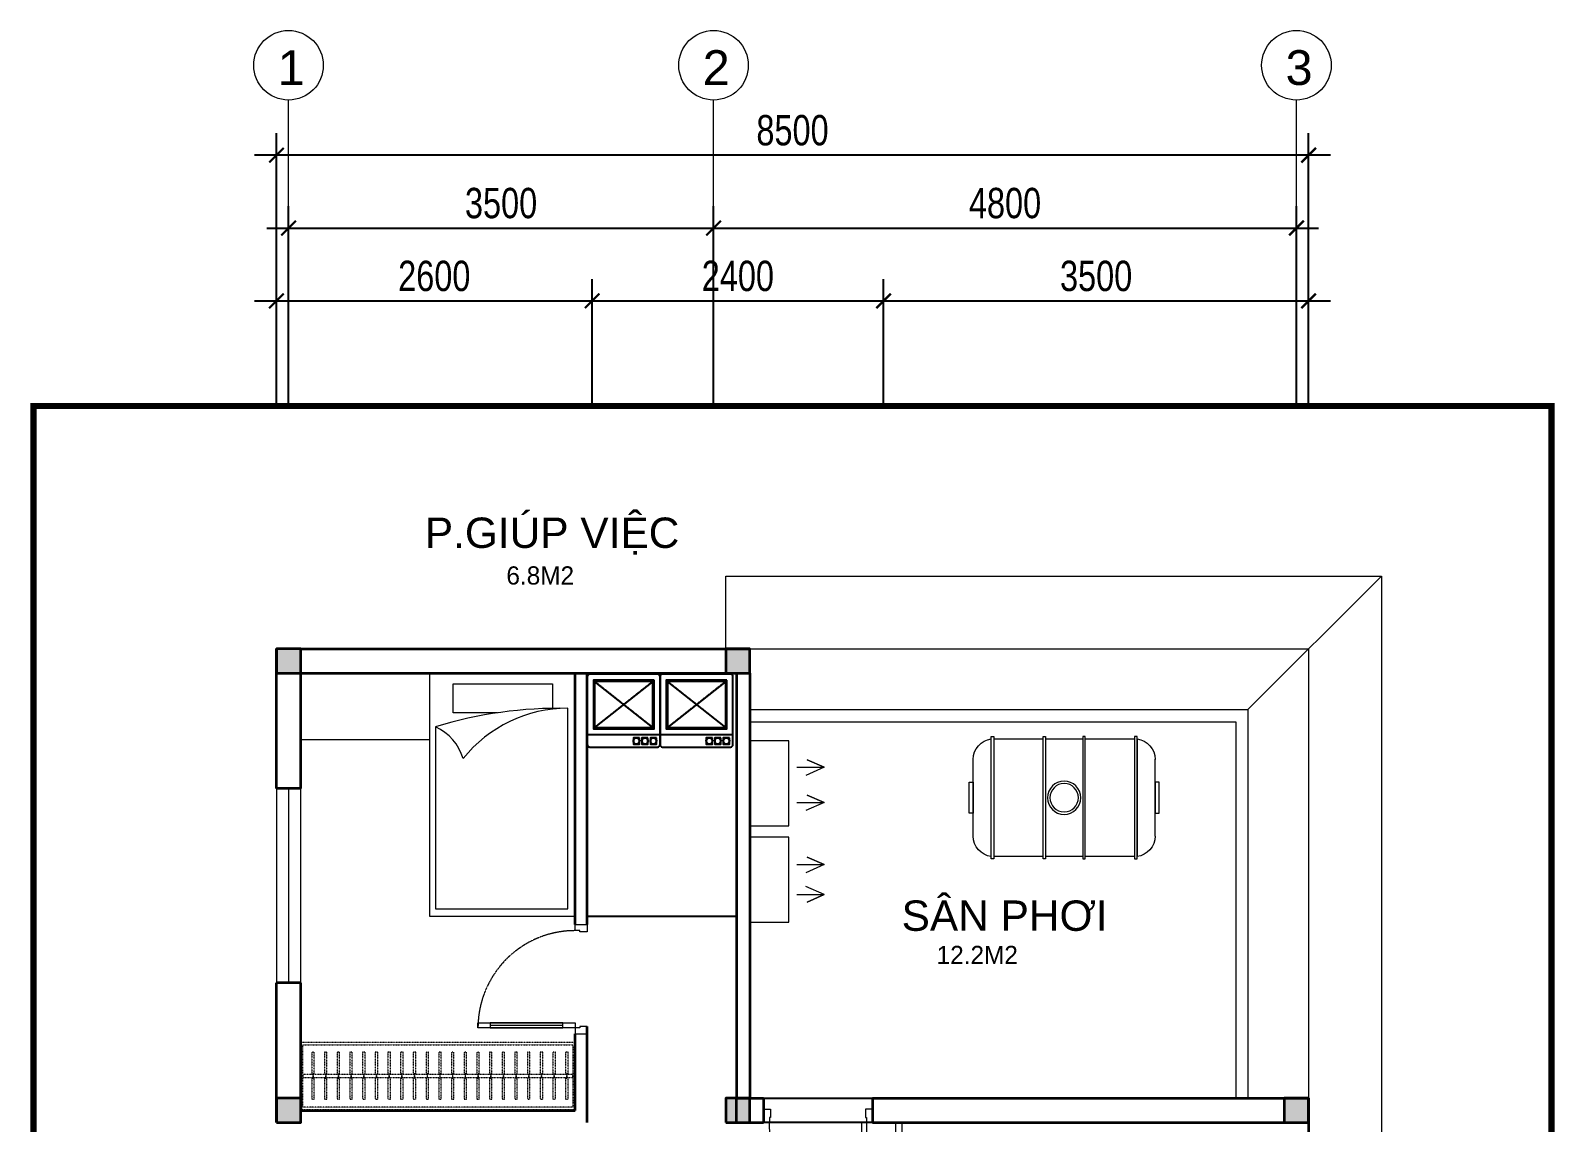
# Model space of a CAD drawing. Header units: millimetres. Extents: x 33748 to 451939, y -263262 to 62681.
# Drawn here: x 241529 to 254079, y 42201 to 51194 of the extents above; entities that cross this region are included whole.
import ezdxf
from ezdxf.enums import TextEntityAlignment as Align

# ---------------------------------------------------------------- set-up
doc = ezdxf.new("R2010")
doc.units = ezdxf.units.MM
doc.header["$PDMODE"] = 98
for name, pattern in [('CENTER', [50.8, 31.75, -6.35, 6.35, -6.35]), ('DASHED', [0.75, 0.5, -0.25]), ('HIDDEN', [0.375, 0.25, -0.125]), ('X-5M-G-MB PHONGNGU$0$HIDDEN2', [0.1875, 0.125, -0.0625]), ('Xref-VCMT-BT3 - tuong bao$0$HIDDEN', [0.375, 0.25, -0.125])]:
    doc.linetypes.add(name, pattern=pattern)
doc.layers.get('Defpoints').update_dxf_attribs({"color": 202, "lineweight": 13})
for name, color, linetype, lineweight in [('-CENTER', 143, 'CENTER', 13), ('-CONCRETE', 1, 'Continuous', 35), ('-DOOR', 137, 'Continuous', 9), ('-FURNITURE', 46, 'Continuous', 9), ('-HIDE', 3, 'HIDDEN', 13), ('-KH', 143, 'Continuous', 13), ('-LINE1', 7, 'Continuous', 18), ('-RANH GIOI KHU DAT', 12, 'CENTER', 18), ('-TEXT', 7, 'Continuous', 15), ('-WALL', 4, 'Continuous', 35), ('Bighome_khuat', 251, 'DASHED', 5)]:
    doc.layers.add(name, color=color, linetype=linetype, lineweight=lineweight)
for name, color, linetype in [('12. NET DIM', 9, 'Continuous'), ('KTV-KT NOI THAT', 43, 'Continuous'), ('TEXT25', 2, 'Continuous')]:
    doc.layers.add(name, color=color, linetype=linetype)
doc.styles.add('1', font='arial.ttf')
doc.styles.add('AVANH', font='', dxfattribs={"width": 0.8})
doc.styles.get("Standard").update_dxf_attribs({"font": 'arial.ttf'})
doc.styles.add('T1', font='', dxfattribs={"height": 200})
doc.styles.get('AVANH').set_extended_font_data('.VnAvantH')
doc.styles.get('T1').set_extended_font_data('VNgeometric Light')
doc.dimstyles.new('C_100A3', dxfattribs={"dimscale": 100, "dimtxt": 2.5, "dimasz": 1.2, "dimexe": 1.8, "dimexo": 0, "dimgap": 0.75, "dimtad": 1, "dimdec": 0, "dimzin": 0, "dimdsep": 46, "dimtxsty": 'AVANH', "dimblk": 'ARCHTICK', "dimcen": 0, "dimdle": 1.8, "dimclrd": 256, "dimclre": 256, "dimclrt": 7, "dimadec": 0, "dimazin": 0, "dimtfac": 0.0001, "dimtdec": 0, "dimtix": 1, "dimtmove": 2, "dimatfit": 3, "dimldrblk": 'ARCHTICK', "dimfxl": 1.8, "dimtolj": 1, "dimtzin": 0, "dimarcsym": 0})

# ---------------------------------------------------------------- blocks, each defined once
blk = doc.blocks.new('A$C5C575821')
at = {"layer": '-CONCRETE'}
h = blk.add_hatch(color=256, dxfattribs=at)
h.dxf.hatch_style = 1
h.paths.add_polyline_path([(0, 200), (0, 0), (200, 0), (200, 200)])
blk.add_lwpolyline([(0, 0), (200, 0), (200, 200), (0, 200)], close=True, dxfattribs=at)
blk = doc.blocks.new('X-10M-ALT2-TUM$0$A$C0CF10D65')
at = {"linetype": 'Continuous'}
for p, q in [((33, 188), (33, 821)), ((1533, 188), (1533, 821))]:
    blk.add_line(p, q, dxfattribs=at)
for points in [[(183, 0), (183, 1009), (204, 1009), (204, 0)], [(609, 0), (609, 1009), (629, 1009), (629, 0)], [(957, 0), (957, 1009), (937, 1009), (937, 0)], [(1383, 0), (1383, 1009), (1362, 1009), (1362, 0)], [(0, 378), (0, 631), (33, 631), (33, 378)], [(1566, 378), (1566, 631), (1533, 631), (1533, 378)]]:
    blk.add_lwpolyline(points, close=True, dxfattribs=at)
for points in [[(183, 989), (183, 19)], [(609, 989), (204, 989)], [(937, 989), (629, 989)], [(1362, 989), (957, 989)], [(1383, 19), (1383, 989)], [(204, 19), (609, 19)], [(629, 19), (937, 19)], [(957, 19), (1362, 19)]]:
    blk.add_lwpolyline(points, dxfattribs=at)
for radius in [137, 117]:
    blk.add_circle((783, 504), radius, dxfattribs=at)
for centre, start, end in [((206, 817), 97.774, 178.9884), ((1360, 817), 1.0116, 82.226), ((206, 191), 181.0116, 262.226), ((1360, 191), 277.774, 358.9884)]:
    blk.add_arc(centre, 173, start, end, dxfattribs=at)
blk = doc.blocks.new('A$C59131A43')
for p, q in [((1140, -1940), (1140, -289)), ((51, -442), (51, -1940)), ((51, -1940), (1140, -1940))]:
    blk.add_line(p, q)
blk.add_lwpolyline([(1200, -2000), (1200, 0), (0, 0), (0, -2000)], close=True)
for points in [[(560, -326), (197, -326), (197, -88), (1015, -88)], [(1015, -88), (1015, -289)]]:
    blk.add_lwpolyline(points)
blk.add_lwpolyline([(1140, -289, 0.227842), (278, -703, 0.147835)], format="xyb")
for centre, radius, start, end in [((1067, -3723), 3434, 88.7915, 107.2102), ((-121, -821), 416, 16.4348, 65.5556)]:
    blk.add_arc(centre, radius, start, end)
blk = doc.blocks.new('*U807')
at = {"linetype": 'X-5M-G-MB PHONGNGU$0$HIDDEN2'}
for points in [[(0, 600), (0, 0), (2465, 0), (2465, 600)], [(2445, 580), (2445, 20), (20, 20), (20, 580)], [(2445, 287), (2445, 313), (20, 313), (20, 287)], [(114, 319), (109, 319), (109, 280), (114, 280)], [(228, 319), (223, 319), (223, 280), (228, 280)], [(342, 319), (337, 319), (337, 280), (342, 280)], [(456, 319), (451, 319), (451, 280), (456, 280)], [(570, 319), (565, 319), (565, 280), (570, 280)], [(684, 319), (679, 319), (679, 280), (684, 280)], [(798, 319), (793, 319), (793, 280), (798, 280)], [(912, 319), (907, 319), (907, 280), (912, 280)], [(1026, 319), (1021, 319), (1021, 280), (1026, 280)], [(1140, 319), (1135, 319), (1135, 280), (1140, 280)], [(1254, 319), (1249, 319), (1249, 280), (1254, 280)], [(1368, 319), (1363, 319), (1363, 280), (1368, 280)], [(1482, 319), (1477, 319), (1477, 280), (1482, 280)], [(1596, 319), (1591, 319), (1591, 280), (1596, 280)], [(1710, 319), (1705, 319), (1705, 280), (1710, 280)], [(1824, 319), (1819, 319), (1819, 280), (1824, 280)], [(1938, 319), (1933, 319), (1933, 280), (1938, 280)], [(2052, 319), (2047, 319), (2047, 280), (2052, 280)], [(2166, 319), (2161, 319), (2161, 280), (2166, 280)], [(2280, 319), (2275, 319), (2275, 280), (2280, 280)], [(2394, 319), (2389, 319), (2389, 280), (2394, 280)]]:
    blk.add_lwpolyline(points, close=True, dxfattribs=at)
for points in [[(122, 313), (122, 515), (100, 515), (100, 313)], [(236, 313), (236, 515), (214, 515), (214, 313)], [(350, 313), (350, 515), (328, 515), (328, 313)], [(464, 313), (464, 515), (442, 515), (442, 313)], [(578, 313), (578, 515), (556, 515), (556, 313)], [(692, 313), (692, 515), (670, 515), (670, 313)], [(806, 313), (806, 515), (784, 515), (784, 313)], [(920, 313), (920, 515), (898, 515), (898, 313)], [(1034, 313), (1034, 515), (1012, 515), (1012, 313)], [(1148, 313), (1148, 515), (1126, 515), (1126, 313)], [(1262, 313), (1262, 515), (1240, 515), (1240, 313)], [(1376, 313), (1376, 515), (1354, 515), (1354, 313)], [(1490, 313), (1490, 515), (1468, 515), (1468, 313)], [(1604, 313), (1604, 515), (1582, 515), (1582, 313)], [(1718, 313), (1718, 515), (1696, 515), (1696, 313)], [(1832, 313), (1832, 515), (1810, 515), (1810, 313)], [(1946, 313), (1946, 515), (1924, 515), (1924, 313)], [(2060, 313), (2060, 515), (2038, 515), (2038, 313)], [(2174, 313), (2174, 515), (2152, 515), (2152, 313)], [(2288, 313), (2288, 515), (2266, 515), (2266, 313)], [(2402, 313), (2402, 515), (2380, 515), (2380, 313)], [(100, 287), (100, 92), (122, 92), (122, 287)], [(214, 287), (214, 92), (236, 92), (236, 287)], [(328, 287), (328, 92), (350, 92), (350, 287)], [(442, 287), (442, 92), (464, 92), (464, 287)], [(556, 287), (556, 92), (578, 92), (578, 287)], [(670, 287), (670, 92), (692, 92), (692, 287)], [(784, 287), (784, 92), (806, 92), (806, 287)], [(898, 287), (898, 92), (920, 92), (920, 287)], [(1012, 287), (1012, 92), (1034, 92), (1034, 287)], [(1126, 287), (1126, 92), (1148, 92), (1148, 287)], [(1240, 287), (1240, 92), (1262, 92), (1262, 287)], [(1354, 287), (1354, 92), (1376, 92), (1376, 287)], [(1468, 287), (1468, 92), (1490, 92), (1490, 287)], [(1582, 287), (1582, 92), (1604, 92), (1604, 287)], [(1696, 287), (1696, 92), (1718, 92), (1718, 287)], [(1810, 287), (1810, 92), (1832, 92), (1832, 287)], [(1924, 287), (1924, 92), (1946, 92), (1946, 287)], [(2038, 287), (2038, 92), (2060, 92), (2060, 287)], [(2152, 287), (2152, 92), (2174, 92), (2174, 287)], [(2266, 287), (2266, 92), (2288, 92), (2288, 287)], [(2380, 287), (2380, 92), (2402, 92), (2402, 287)]]:
    blk.add_lwpolyline(points, dxfattribs=at)
blk = doc.blocks.new('*U809')
at = {"color": 251}
blk.add_line((70, -100), (70, -700), dxfattribs=at)
for points in [[(0, 110), (60, 110), (60, 40), (50, 40), (50, 0), (0, 0)], [(50, 0), (50, -800), (90, -800), (90, 0)], [(900, 110), (840, 110), (840, 40), (850, 40), (850, 0), (900, 0)], [(50, -100), (90, -100), (90, -700), (50, -700)]]:
    blk.add_lwpolyline(points, close=True)
at = {"layer": 'Bighome_khuat', "linetype": 'Xref-VCMT-BT3 - tuong bao$0$HIDDEN'}
blk.add_arc((50, 0), 800, 270, 0, dxfattribs=at)
blk = doc.blocks.new('A$C260bbb34')
at = {"layer": '-FURNITURE'}
for points in [[(219, 385), (219, 612), (159, 470), (219, 612), (287, 461)], [(508, 385), (508, 612), (448, 470), (508, 612), (576, 461)], [(1020, 385), (1020, 612), (960, 470), (1020, 612), (1088, 461)], [(1268, 385), (1268, 612), (1329, 470), (1268, 612), (1201, 461)]]:
    blk.add_lwpolyline(points, dxfattribs=at)
for points in [[(0, 0), (700, 0), (700, 320), (0, 320)], [(794, 0), (1494, 0), (1494, 320), (794, 320)]]:
    blk.add_lwpolyline(points, close=True, dxfattribs=at)
blk = doc.blocks.new('_ARCHTICK')
at = {"const_width": 0.15}
blk.add_lwpolyline([(-0.5, -0.5), (0.5, 0.5)], dxfattribs=at)
blk = doc.blocks.new('*D766')
at = {"layer": '12. NET DIM', "lineweight": -2, "transparency": 16777216}
for p, q in [((243654, 48101), (243654, 49747)), ((247154, 48101), (247154, 49747)), ((243474, 49567), (247334, 49567))]:
    blk.add_line(p, q, dxfattribs=at)
at = {"layer": 'Defpoints', "color": 0, "transparency": 16777216}
for p in [(247154, 49567), (243654, 48101), (247154, 48101)]:
    blk.add_point(p, dxfattribs=at)
at = {"layer": '12. NET DIM', "lineweight": -2, "transparency": 16777216, "xscale": 120, "yscale": 120, "zscale": 120, "rotation": 180}
blk.add_blockref('_ARCHTICK', (243654, 49567), dxfattribs=at)
at = {"layer": '12. NET DIM', "lineweight": -2, "transparency": 16777216, "xscale": 120, "yscale": 120, "zscale": 120}
blk.add_blockref('_ARCHTICK', (247154, 49567), dxfattribs=at)
at = {"layer": '12. NET DIM', "color": 7, "transparency": 16777216, "insert": (245404, 49771), "char_height": 250, "attachment_point": 5, "style": 'AVANH'}
blk.add_mtext('\\A1;3500', dxfattribs=at)
blk = doc.blocks.new('*D767')
at = {"layer": '12. NET DIM', "lineweight": -2, "transparency": 16777216}
for p, q in [((247154, 48101), (247154, 49747)), ((251954, 48101), (251954, 49747)), ((246974, 49567), (252134, 49567))]:
    blk.add_line(p, q, dxfattribs=at)
at = {"layer": 'Defpoints', "color": 0, "transparency": 16777216}
for p in [(251954, 49567), (247154, 48101), (251954, 48101)]:
    blk.add_point(p, dxfattribs=at)
at = {"layer": '12. NET DIM', "lineweight": -2, "transparency": 16777216, "xscale": 120, "yscale": 120, "zscale": 120, "rotation": 180}
blk.add_blockref('_ARCHTICK', (247154, 49567), dxfattribs=at)
at = {"layer": '12. NET DIM', "lineweight": -2, "transparency": 16777216, "xscale": 120, "yscale": 120, "zscale": 120}
blk.add_blockref('_ARCHTICK', (251954, 49567), dxfattribs=at)
at = {"layer": '12. NET DIM', "color": 7, "transparency": 16777216, "insert": (249554, 49771), "char_height": 250, "attachment_point": 5, "style": 'AVANH'}
blk.add_mtext('\\A1;4800', dxfattribs=at)
blk = doc.blocks.new('*D768')
at = {"layer": '12. NET DIM', "lineweight": -2, "transparency": 16777216}
for p, q in [((243554, 48101), (243554, 50347)), ((252054, 48101), (252054, 50347)), ((252234, 50167), (243374, 50167))]:
    blk.add_line(p, q, dxfattribs=at)
at = {"layer": 'Defpoints', "color": 0, "transparency": 16777216}
for p in [(243554, 50167), (243554, 48101), (252054, 48101)]:
    blk.add_point(p, dxfattribs=at)
at = {"layer": '12. NET DIM', "lineweight": -2, "transparency": 16777216, "xscale": 120, "yscale": 120, "zscale": 120, "rotation": 180}
blk.add_blockref('_ARCHTICK', (243554, 50167), dxfattribs=at)
at = {"layer": '12. NET DIM', "lineweight": -2, "transparency": 16777216, "xscale": 120, "yscale": 120, "zscale": 120}
blk.add_blockref('_ARCHTICK', (252054, 50167), dxfattribs=at)
at = {"layer": '12. NET DIM', "color": 7, "transparency": 16777216, "insert": (247804, 50371), "char_height": 250, "attachment_point": 5, "style": 'AVANH'}
blk.add_mtext('\\A1;8500', dxfattribs=at)
blk = doc.blocks.new('*D782')
at = {"layer": '12. NET DIM', "lineweight": -2, "transparency": 16777216}
for p, q in [((243554, 48101), (243554, 49147)), ((246154, 48101), (246154, 49147)), ((243374, 48967), (246334, 48967))]:
    blk.add_line(p, q, dxfattribs=at)
at = {"layer": 'Defpoints', "color": 0, "transparency": 16777216}
for p in [(246154, 48967), (243554, 48101), (246154, 48101)]:
    blk.add_point(p, dxfattribs=at)
at = {"layer": '12. NET DIM', "lineweight": -2, "transparency": 16777216, "xscale": 120, "yscale": 120, "zscale": 120, "rotation": 180}
blk.add_blockref('_ARCHTICK', (243554, 48967), dxfattribs=at)
at = {"layer": '12. NET DIM', "lineweight": -2, "transparency": 16777216, "xscale": 120, "yscale": 120, "zscale": 120}
blk.add_blockref('_ARCHTICK', (246154, 48967), dxfattribs=at)
at = {"layer": '12. NET DIM', "color": 7, "transparency": 16777216, "insert": (244854, 49171), "char_height": 250, "attachment_point": 5, "style": 'AVANH'}
blk.add_mtext('\\A1;2600', dxfattribs=at)
blk = doc.blocks.new('*D783')
at = {"layer": '12. NET DIM', "lineweight": -2, "transparency": 16777216}
for p, q in [((246154, 48101), (246154, 49147)), ((248554, 48101), (248554, 49147)), ((245974, 48967), (248734, 48967))]:
    blk.add_line(p, q, dxfattribs=at)
at = {"layer": 'Defpoints', "color": 0, "transparency": 16777216}
for p in [(248554, 48967), (246154, 48101), (248554, 48101)]:
    blk.add_point(p, dxfattribs=at)
at = {"layer": '12. NET DIM', "lineweight": -2, "transparency": 16777216, "xscale": 120, "yscale": 120, "zscale": 120, "rotation": 180}
blk.add_blockref('_ARCHTICK', (246154, 48967), dxfattribs=at)
at = {"layer": '12. NET DIM', "lineweight": -2, "transparency": 16777216, "xscale": 120, "yscale": 120, "zscale": 120}
blk.add_blockref('_ARCHTICK', (248554, 48967), dxfattribs=at)
at = {"layer": '12. NET DIM', "color": 7, "transparency": 16777216, "insert": (247354, 49171), "char_height": 250, "attachment_point": 5, "style": 'AVANH'}
blk.add_mtext('\\A1;2400', dxfattribs=at)
blk = doc.blocks.new('*D784')
at = {"layer": '12. NET DIM', "lineweight": -2, "transparency": 16777216}
for p, q in [((248554, 48101), (248554, 49147)), ((252054, 48101), (252054, 49147)), ((248374, 48967), (252234, 48967))]:
    blk.add_line(p, q, dxfattribs=at)
at = {"layer": 'Defpoints', "color": 0, "transparency": 16777216}
for p in [(252054, 48967), (248554, 48101), (252054, 48101)]:
    blk.add_point(p, dxfattribs=at)
at = {"layer": '12. NET DIM', "lineweight": -2, "transparency": 16777216, "xscale": 120, "yscale": 120, "zscale": 120, "rotation": 180}
blk.add_blockref('_ARCHTICK', (248554, 48967), dxfattribs=at)
at = {"layer": '12. NET DIM', "lineweight": -2, "transparency": 16777216, "xscale": 120, "yscale": 120, "zscale": 120}
blk.add_blockref('_ARCHTICK', (252054, 48967), dxfattribs=at)
at = {"layer": '12. NET DIM', "color": 7, "transparency": 16777216, "insert": (250304, 49171), "char_height": 250, "attachment_point": 5, "style": 'AVANH'}
blk.add_mtext('\\A1;3500', dxfattribs=at)
blk = doc.blocks.new('*U808')
at = {"color": 251}
blk.add_line((70, 100), (70, 700), dxfattribs=at)
for points in [[(50, 0), (50, 800), (90, 800), (90, 0)], [(50, 100), (90, 100), (90, 700), (50, 700)], [(0, -100), (60, -100), (60, -40), (50, -40), (50, 0), (0, 0)], [(900, -100), (840, -100), (840, -40), (850, -40), (850, 0), (900, 0)]]:
    blk.add_lwpolyline(points, close=True)
at = {"layer": 'Bighome_khuat', "linetype": 'Xref-VCMT-BT3 - tuong bao$0$HIDDEN'}
blk.add_arc((50, 0), 800, 0, 90, dxfattribs=at)
blk = doc.blocks.new('A$C0C1F74DE')
at = {"ltscale": 0.2}
for p, q in [((0, 500), (600, 500)), ((60, 440), (540, 60)), ((60, 60), (540, 440))]:
    blk.add_line(p, q, dxfattribs=at)
blk.add_line((0, 500), (600, 500))
at = {"color": 8, "linetype": 'HIDDEN', "ltscale": 5}
for p, q in [((60, 440), (540, 60)), ((60, 60), (540, 440))]:
    blk.add_line(p, q, dxfattribs=at)
at = {"ltscale": 0.2}
blk.add_lwpolyline([(20, 0), (580, 0, 0.414214), (600, 20), (600, 580, 0.414214), (580, 600), (20, 600, 0.414214), (0, 580), (0, 20, 0.414214)], format="xyb", close=True, dxfattribs=at)
blk.add_lwpolyline([(20, 0), (580, 0, 0.414214), (600, 20), (600, 580, 0.414214), (580, 600), (20, 600, 0.414214), (0, 580), (0, 20, 0.414214)], format="xyb", close=True)
for points in [[(30, 525), (80, 525), (80, 575), (30, 575)], [(100, 525), (150, 525), (150, 575), (100, 575)], [(170, 525), (220, 525), (220, 575), (170, 575)], [(50, 50), (550, 50), (550, 450), (50, 450)], [(60, 60), (540, 60), (540, 440), (60, 440)]]:
    blk.add_lwpolyline(points, close=True, dxfattribs=at)
at = {"color": 8}
for points in [[(30, 525), (80, 525), (80, 575), (30, 575)], [(100, 525), (150, 525), (150, 575), (100, 575)], [(170, 525), (220, 525), (220, 575), (170, 575)], [(60, 60), (540, 60), (540, 440), (60, 440)]]:
    blk.add_lwpolyline(points, close=True, dxfattribs=at)
blk.add_lwpolyline([(50, 50), (550, 50), (550, 450), (50, 450)], close=True)
at = {"ltscale": 0.2}
for centre in [(55, 550), (125, 550), (195, 550)]:
    blk.add_circle(centre, 25, dxfattribs=at)
at = {"color": 8}
for centre in [(55, 550), (125, 550), (195, 550)]:
    blk.add_circle(centre, 25, dxfattribs=at)

msp = doc.modelspace()

# ---------------------------------------------------------------- linework, layer by layer
at = {"layer": '-CENTER', "ltscale": 0.1}
for p, q in [((243653.8, 48100.8), (243653.8, 50621.2)), ((247153.8, 48100.8), (247153.8, 50621.2)), ((251953.5, 48100.8), (251953.5, 50621.2))]:
    msp.add_line(p, q, dxfattribs=at)
at = {"layer": '-DOOR'}
msp.add_lwpolyline([(243753.8, 44950.9), (243553.8, 44950.9), (243553.8, 43350.9), (243753.8, 43350.9)], close=True, dxfattribs=at)
for points in [[(243653.8, 44950.9), (243653.8, 43350.9)], [(246113.8, 43830.8), (246113.8, 43770.8)], [(246113.8, 42990.8), (246113.8, 42930.8)]]:
    msp.add_lwpolyline(points, dxfattribs=at)
at = {"layer": '-FURNITURE'}
for points in [[(244813.8, 45351.1), (243753.8, 45351.1), (243753.8, 45901.1), (244813.8, 45901.1)], [(248653.9, 42200.8), (248703.9, 42200.8), (248703.9, 41159.4), (248653.9, 41159.4)]]:
    msp.add_lwpolyline(points, close=True, dxfattribs=at)
at = {"layer": '-HIDE', "ltscale": 5}
msp.add_lwpolyline([(247453.8, 46101.1), (252053.5, 46101.1), (252053.5, 42400.8)], dxfattribs=at)
at = {"layer": '-KH'}
for centre in [(243653.8, 50907.5), (247153.8, 50907.5), (251953.5, 50907.5)]:
    msp.add_circle(centre, 286.3, dxfattribs=at)
at = {"layer": '-LINE1'}
for points in [[(247253.8, 46101.1), (247253.8, 46701.1), (252653.5, 46701.1), (252653.5, 32000.8)], [(251553.5, 45601.1), (252653.5, 46701.1)], [(247453.8, 45601.1), (251553.5, 45601.1), (251553.5, 42400.8)], [(247453.8, 45501.1), (251453.5, 45501.1), (251453.5, 42400.8)]]:
    msp.add_lwpolyline(points, dxfattribs=at)
at = {"layer": '-RANH GIOI KHU DAT', "linetype": 'HIDDEN', "ltscale": 10, "const_width": 50}
msp.add_lwpolyline([(241553.8, 28100.8), (254053.8, 28100.8), (254053.8, 48100.8), (241553.8, 48100.8)], close=True, dxfattribs=at)
at = {"layer": '-WALL'}
for p, q in [((243553.8, 44950.9), (243553.8, 46101.1)), ((243753.8, 45901.1), (247453.8, 45901.1)), ((243753.8, 44950.9), (243753.8, 45901.1)), ((246013.8, 43830.8), (246013.8, 45890.8)), ((246113.8, 43830.8), (246113.8, 45901.1)), ((247343.8, 45901.1), (247343.8, 42400.8)), ((243553.8, 42200.8), (243553.8, 43350.9)), ((243753.8, 42300.8), (243753.8, 43350.9)), ((246013.8, 42300.8), (246013.8, 42930.8)), ((246113.8, 42200.8), (246113.8, 42990.8)), ((243753.8, 42430.8), (243753.8, 42300.8)), ((243753.8, 42300.8), (246013.8, 42300.8)), ((246113.8, 42200.8), (246113.8, 42300.8)), ((247343.8, 42400.8), (247563.8, 42400.8)), ((247343.8, 42400.8), (247453.8, 42400.8)), ((247343.8, 42200.8), (247563.8, 42200.8)), ((247343.8, 42200.8), (247563.8, 42200.8)), ((248463.8, 42200.8), (251853.5, 42200.8))]:
    msp.add_line(p, q, dxfattribs=at)
for points in [[(243753.8, 46101.1), (247453.8, 46101.1), (247453.8, 46101.1)], [(247453.8, 45901.1), (247453.8, 42400.8)], [(243753.8, 44950.9), (243553.8, 44950.9)], [(243753.8, 43350.9), (243553.8, 43350.9)], [(247343.8, 42200.8), (247343.8, 42400.8), (247453.8, 42400.8), (247453.8, 42400.8), (247563.8, 42400.8)], [(247563.8, 42400.8), (247563.8, 42200.8)], [(248463.8, 42400.8), (248463.8, 42200.8)], [(248463.8, 42400.8), (252053.5, 42400.8), (252053.5, 41000.8)]]:
    msp.add_lwpolyline(points, dxfattribs=at)
at = {"layer": '12. NET DIM'}
msp.add_line((246113.8, 43901.1), (247343.8, 43901.1), dxfattribs=at)
for points in [[(247343.8, 42400.8), (247453.8, 42400.8), (247453.8, 42400.8), (247343.8, 42400.8)], [(247563.8, 42400.8), (248463.8, 42400.8), (248463.8, 42200.8), (247563.8, 42200.8)]]:
    msp.add_lwpolyline(points, close=True, dxfattribs=at)

# ---------------------------------------------------------------- block references
at = {"layer": '-DOOR', "rotation": 90}
msp.add_blockref('*U808', (246013.8, 42930.8), dxfattribs=at)
at = {"layer": '-DOOR', "xscale": -1}
msp.add_blockref('*U809', (248463.8, 42200.8), dxfattribs=at)
at = {"layer": '-FURNITURE'}
msp.add_blockref('A$C59131A43', (244813.8, 45901.1), dxfattribs=at)
at = {"layer": '-FURNITURE', "xscale": -1, "rotation": 359.9999999798975}
msp.add_blockref('X-10M-ALT2-TUM$0$A$C0CF10D65', (250823.7, 44371.5), dxfattribs=at)
at = {"layer": '-FURNITURE', "extrusion": (0, 0, -1), "xscale": -0.916666666665974, "yscale": 0.916666666665974, "zscale": -0.916666666665974}
msp.add_blockref('*U807', (-243753.8, 42309), dxfattribs=at)
at = {"layer": '-WALL'}
for p in [(243553.8, 45901.1), (247253.8, 45901.1), (243553.8, 42200.8), (247253.8, 42200.8), (251853.5, 42200.8)]:
    msp.add_blockref('A$C5C575821', p, dxfattribs=at)
at = {"layer": '-WALL', "rotation": 270}
msp.add_blockref('A$C260bbb34', (247453.8, 45345.3), dxfattribs=at)
at = {"layer": 'KTV-KT NOI THAT', "rotation": 180}
for p in [(246713.8, 45892.9), (247313.8, 45892.9)]:
    msp.add_blockref('A$C0C1F74DE', p, dxfattribs=at)

# ---------------------------------------------------------------- texts
at = {"layer": '-TEXT', "color": 2, "style": '1'}
for s, p in [('1', (243675.7, 50888.2)), ('2', (247175.7, 50888.2)), ('3', (251975.3, 50888.2))]:
    msp.add_text(s, height=286.3, dxfattribs=at).set_placement(p, align=Align.MIDDLE_CENTER)
at = {"layer": '-TEXT', "color": 2}
for s, p in [('P.GIÚP VIỆC ', (244776.2, 46932.6)), ('SÂN PHƠI', (248702.5, 43779.4))]:
    msp.add_text(s, height=250, dxfattribs=at).set_placement(p)
at = {"layer": 'TEXT25', "style": 'T1'}
for s, p in [('6.8M2', (245447.8, 46630.9)), ('12.2M2', (248990.7, 43505.7))]:
    msp.add_text(s, height=150, rotation=360, dxfattribs=at).set_placement(p)

# ---------------------------------------------------------------- dimensions: what is measured, and where the dimension line sits
at = {"layer": '12. NET DIM'}
for base, p1, p2, picture, middle in [((243553.8, 50166.7), (252053.5, 48100.8), (243553.8, 48100.8), '*D768', (247803.7, 50371)), ((247153.8, 49566.7), (243653.8, 48100.8), (247153.8, 48100.8), '*D766', (245403.8, 49771)), ((251953.5, 49566.7), (247153.8, 48100.8), (251953.5, 48100.8), '*D767', (249553.7, 49771)), ((246153.8, 48966.7), (243553.8, 48100.8), (246153.8, 48100.8), '*D782', (244853.8, 49171)), ((248553.5, 48966.7), (246153.8, 48100.8), (248553.5, 48100.8), '*D783', (247353.7, 49171)), ((252053.5, 48966.7), (248553.5, 48100.8), (252053.5, 48100.8), '*D784', (250303.5, 49171))]:
    dim = msp.add_linear_dim(base=base, p1=p1, p2=p2, dimstyle='C_100A3', dxfattribs=at)
    dim.commit()
    dim.dimension.update_dxf_attribs({"geometry": picture, "text_midpoint": middle})

doc.saveas('drawing.dxf')
